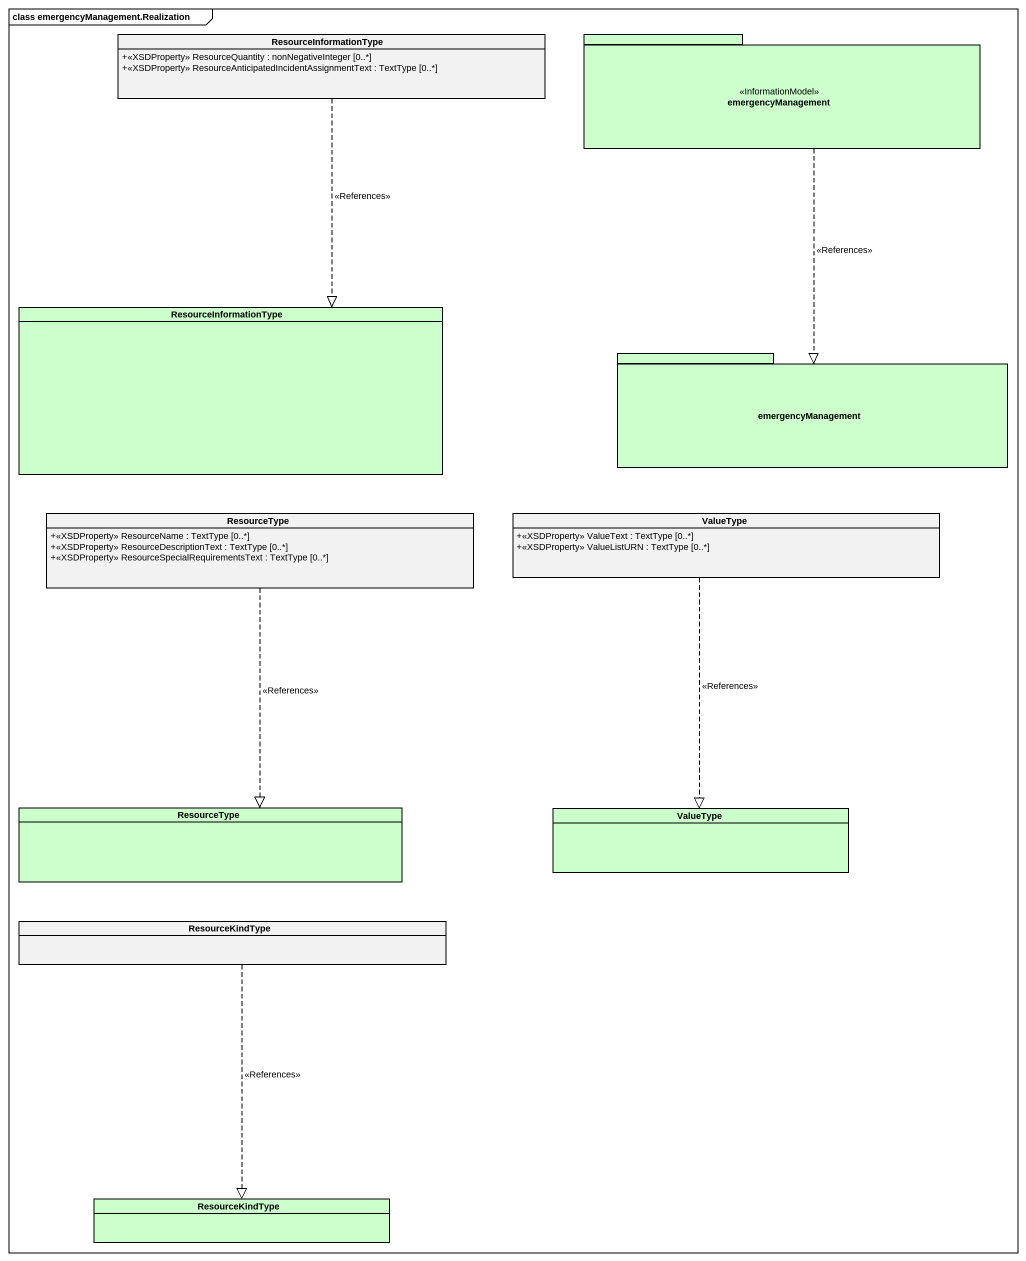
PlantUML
@startuml
mainframe class emergencyManagement.Realization
hide circle
hide empty members
skinparam classAttributeIconSize 0
class ResourceInformationType {
  +<<XSDProperty>> ResourceQuantity : nonNegativeInteger [0..*]
  +<<XSDProperty>> ResourceAnticipatedIncidentAssignmentText : TextType [0..*]
}
package emergencyManagement <<InformationModel>> #CCFFCC {
}
class "ResourceInformationType" as ResourceInformationType_2 #CCFFCC
package "emergencyManagement" as emergencyManagement_2 #CCFFCC {
}
class ResourceType {
  +<<XSDProperty>> ResourceName : TextType [0..*]
  +<<XSDProperty>> ResourceDescriptionText : TextType [0..*]
  +<<XSDProperty>> ResourceSpecialRequirementsText : TextType [0..*]
}
class ValueType {
  +<<XSDProperty>> ValueText : TextType [0..*]
  +<<XSDProperty>> ValueListURN : TextType [0..*]
}
class "ResourceType" as ResourceType_2 #CCFFCC
class "ValueType" as ValueType_2 #CCFFCC
class ResourceKindType
class "ResourceKindType" as ResourceKindType_2 #CCFFCC
ResourceInformationType ..|> ResourceInformationType_2 : <<References>>
emergencyManagement ..|> emergencyManagement_2 : <<References>>
ResourceType ..|> ResourceType_2 : <<References>>
ValueType ..|> ValueType_2 : <<References>>
ResourceKindType ..|> ResourceKindType_2 : <<References>>
@enduml
